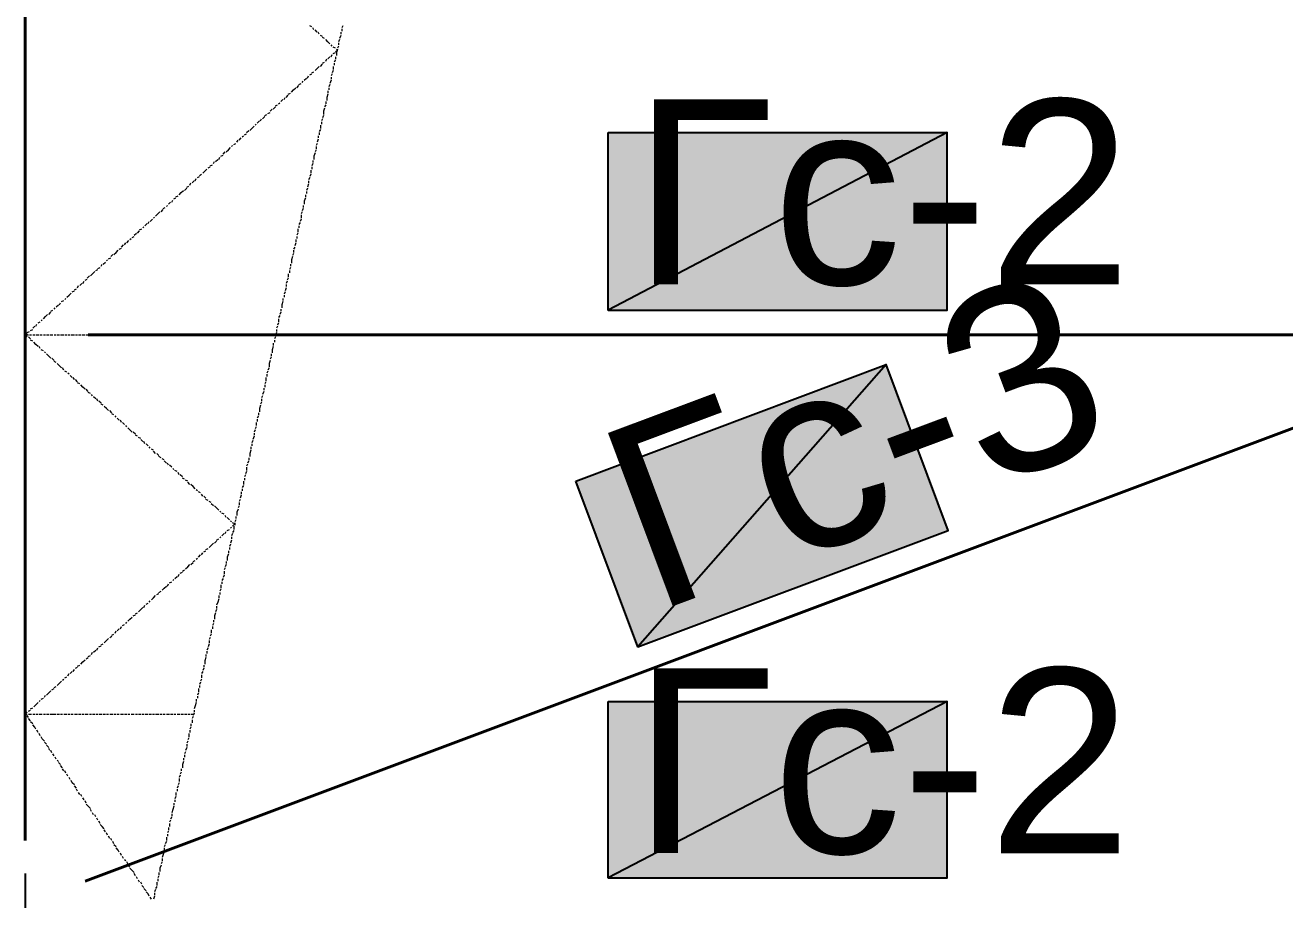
# Model space of a CAD drawing. Extents: x 8 to 21351, y 0 to 420.
# Drawn here: x 15872.57 to 15897.5, y 309.04 to 326.36 of the extents above; entities that cross this region are included whole.
import ezdxf

# ---------------------------------------------------------------- set-up
doc = ezdxf.new("R2010")
doc.units = 0
doc.styles.add('TEYPDFCAD_TEXT', font='arial.ttf')

msp = doc.modelspace()

# ---------------------------------------------------------------- hatches: boundary and pattern name
at = {"true_color": 0xffffff}
h = msp.add_hatch(color=0, dxfattribs=at)
h.paths.add_polyline_path([(15884.11, 324.231), (15890.819, 324.231), (15884.11, 320.717)])
h.paths.add_polyline_path([(15890.819, 324.231), (15884.11, 320.717), (15890.819, 320.717)])
h = msp.add_hatch(color=0, dxfattribs=at)
h.paths.add_polyline_path([(15883.475, 317.331), (15889.613, 319.638), (15884.702, 314.05)])
h.paths.add_polyline_path([(15889.613, 319.638), (15884.702, 314.05), (15890.841, 316.357)])
h = msp.add_hatch(color=0, dxfattribs=at)
h.paths.add_polyline_path([(15884.11, 312.97), (15890.819, 312.97), (15884.11, 309.478)])
h.paths.add_polyline_path([(15890.819, 312.97), (15884.11, 309.478), (15890.819, 309.478)])

# ---------------------------------------------------------------- linework, layer by layer
at = {"color": 7, "lineweight": 40}
for p, q in [((15872.574, 397.743), (15872.574, 310.219)), ((15901.339, 320.23), (15873.823, 320.23)), ((15901.403, 319.786), (15873.759, 309.414))]:
    msp.add_line(p, q, dxfattribs=at)
at = {"color": 7, "lineweight": 25}
for p, q in [((15872.574, 333.565), (15872.574, 313.563)), ((15872.574, 312.081), (15872.574, 311.065)), ((15872.574, 309.562), (15872.574, 296.164))]:
    msp.add_line(p, q, dxfattribs=at)
at = {"color": 7, "lineweight": 5}
for p, q in [((15872.574, 326.348), (15872.574, 326.284)), ((15878.246, 326.327), (15878.204, 326.348)), ((15878.86, 326.348), (15878.839, 326.305)), ((15872.574, 326.263), (15872.574, 326.221)), ((15872.574, 326.199), (15872.574, 326.157)), ((15872.574, 326.136), (15872.574, 326.072)), ((15878.289, 326.263), (15878.268, 326.305)), ((15878.352, 326.221), (15878.31, 326.263)), ((15878.395, 326.178), (15878.373, 326.221)), ((15878.458, 326.136), (15878.416, 326.157)), ((15878.5, 326.094), (15878.458, 326.115)), ((15878.818, 326.157), (15878.797, 326.094)), ((15878.818, 326.221), (15878.818, 326.178)), ((15878.839, 326.284), (15878.839, 326.242)), ((15872.574, 326.051), (15872.574, 326.009)), ((15872.574, 325.988), (15872.574, 325.945)), ((15872.574, 325.924), (15872.574, 325.882)), ((15872.574, 325.861), (15872.574, 325.797)), ((15878.564, 326.03), (15878.522, 326.072)), ((15878.606, 325.988), (15878.564, 326.03)), ((15878.649, 325.945), (15878.627, 325.967)), ((15878.712, 325.903), (15878.67, 325.924)), ((15878.712, 325.84), (15878.754, 325.861)), ((15878.754, 325.882), (15878.733, 325.818)), ((15878.754, 325.861), (15878.733, 325.882)), ((15878.776, 325.945), (15878.754, 325.903)), ((15878.797, 326.072), (15878.776, 326.03)), ((15878.776, 326.009), (15878.776, 325.967)), ((15872.574, 325.776), (15872.574, 325.734)), ((15872.574, 325.713), (15872.574, 325.67)), ((15872.574, 325.649), (15872.574, 325.586)), ((15878.416, 325.543), (15878.458, 325.586)), ((15878.458, 325.607), (15878.5, 325.628)), ((15878.522, 325.649), (15878.543, 325.692)), ((15878.564, 325.692), (15878.606, 325.734)), ((15878.627, 325.734), (15878.649, 325.776)), ((15878.67, 325.797), (15878.712, 325.818)), ((15878.712, 325.67), (15878.691, 325.628)), ((15878.691, 325.607), (15878.691, 325.565)), ((15878.712, 325.734), (15878.712, 325.692)), ((15878.733, 325.818), (15878.733, 325.755)), ((15872.574, 325.565), (15872.574, 325.522)), ((15872.574, 325.501), (15872.574, 325.459)), ((15872.574, 325.437), (15872.574, 325.374)), ((15872.574, 325.353), (15872.574, 325.31)), ((15878.162, 325.31), (15878.183, 325.353)), ((15878.204, 325.374), (15878.246, 325.395)), ((15878.246, 325.416), (15878.289, 325.437)), ((15878.31, 325.459), (15878.352, 325.501)), ((15878.352, 325.501), (15878.395, 325.543)), ((15878.649, 325.395), (15878.627, 325.353)), ((15878.627, 325.332), (15878.627, 325.289)), ((15878.67, 325.459), (15878.649, 325.416)), ((15878.67, 325.543), (15878.67, 325.48)), ((15872.574, 325.289), (15872.574, 325.247)), ((15872.574, 325.226), (15872.574, 325.162)), ((15872.574, 325.141), (15872.574, 325.099)), ((15877.887, 325.078), (15877.929, 325.12)), ((15877.95, 325.12), (15877.992, 325.162)), ((15877.992, 325.183), (15878.035, 325.205)), ((15878.056, 325.226), (15878.077, 325.247)), ((15878.098, 325.268), (15878.141, 325.31)), ((15878.606, 325.183), (15878.585, 325.141)), ((15878.585, 325.12), (15878.585, 325.078)), ((15878.627, 325.268), (15878.606, 325.205)), ((15872.574, 325.078), (15872.574, 325.035)), ((15872.574, 325.014), (15872.574, 324.972)), ((15872.574, 324.951), (15872.574, 324.887)), ((15872.574, 324.866), (15872.574, 324.824)), ((15877.633, 324.845), (15877.675, 324.887)), ((15877.696, 324.887), (15877.717, 324.93)), ((15877.738, 324.93), (15877.781, 324.972)), ((15877.781, 324.993), (15877.823, 325.014)), ((15877.844, 325.035), (15877.887, 325.078)), ((15878.522, 324.845), (15878.522, 324.803)), ((15878.564, 324.993), (15878.543, 324.93)), ((15878.543, 324.93), (15878.543, 324.866)), ((15878.564, 325.057), (15878.564, 325.014)), ((15872.574, 324.803), (15872.574, 324.76)), ((15872.574, 324.739), (15872.574, 324.675)), ((15872.574, 324.654), (15872.574, 324.612)), ((15872.574, 324.591), (15872.574, 324.548)), ((15877.315, 324.57), (15877.357, 324.591)), ((15877.379, 324.612), (15877.421, 324.633)), ((15877.421, 324.654), (15877.463, 324.697)), ((15877.484, 324.697), (15877.527, 324.739)), ((15877.527, 324.76), (15877.569, 324.781)), ((15877.59, 324.803), (15877.611, 324.824)), ((15878.5, 324.718), (15878.479, 324.654)), ((15878.479, 324.654), (15878.479, 324.591)), ((15878.522, 324.781), (15878.5, 324.739)), ((15872.574, 324.527), (15872.574, 324.464)), ((15872.574, 324.443), (15872.574, 324.4)), ((15872.574, 324.379), (15872.574, 324.337)), ((15877.061, 324.316), (15877.103, 324.358)), ((15877.125, 324.379), (15877.146, 324.4)), ((15877.167, 324.421), (15877.209, 324.464)), ((15877.23, 324.464), (15877.252, 324.506)), ((15877.273, 324.506), (15877.315, 324.548)), ((15878.416, 324.379), (15878.416, 324.316)), ((15878.458, 324.506), (15878.437, 324.464)), ((15878.437, 324.443), (15878.437, 324.4)), ((15878.479, 324.57), (15878.458, 324.527)), ((15872.574, 324.316), (15872.574, 324.252)), ((15872.574, 324.231), (15872.574, 324.189)), ((15872.574, 324.168), (15872.574, 324.125)), ((15872.574, 324.104), (15872.574, 324.062)), ((15876.765, 324.041), (15876.786, 324.083)), ((15876.807, 324.083), (15876.849, 324.125)), ((15876.871, 324.146), (15876.892, 324.168)), ((15876.913, 324.189), (15876.955, 324.21)), ((15876.955, 324.231), (15876.998, 324.273)), ((15877.019, 324.273), (15877.061, 324.316)), ((15878.373, 324.104), (15878.352, 324.041)), ((15878.373, 324.168), (15878.373, 324.125)), ((15878.416, 324.295), (15878.395, 324.252)), ((15878.395, 324.231), (15878.395, 324.189)), ((15872.574, 324.041), (15872.574, 323.977)), ((15872.574, 323.956), (15872.574, 323.913)), ((15872.574, 323.892), (15872.574, 323.85)), ((15876.49, 323.808), (15876.532, 323.85)), ((15876.553, 323.85), (15876.595, 323.892)), ((15876.595, 323.892), (15876.638, 323.935)), ((15876.659, 323.956), (15876.68, 323.977)), ((15876.701, 323.998), (15876.744, 324.019)), ((15878.331, 323.892), (15878.31, 323.85)), ((15878.352, 324.019), (15878.331, 323.977)), ((15878.331, 323.956), (15878.331, 323.913)), ((15872.574, 323.829), (15872.574, 323.765)), ((15872.574, 323.744), (15872.574, 323.702)), ((15872.574, 323.681), (15872.574, 323.638)), ((15872.574, 323.617), (15872.574, 323.554)), ((15876.236, 323.575), (15876.278, 323.596)), ((15876.299, 323.617), (15876.32, 323.659)), ((15876.341, 323.659), (15876.384, 323.702)), ((15876.405, 323.702), (15876.426, 323.744)), ((15876.447, 323.765), (15876.49, 323.786)), ((15878.268, 323.617), (15878.246, 323.575)), ((15878.268, 323.681), (15878.268, 323.638)), ((15878.31, 323.829), (15878.289, 323.765)), ((15878.289, 323.765), (15878.289, 323.702)), ((15872.574, 323.533), (15872.574, 323.49)), ((15872.574, 323.469), (15872.574, 323.427)), ((15872.574, 323.406), (15872.574, 323.342)), ((15875.982, 323.342), (15876.024, 323.363)), ((15876.024, 323.384), (15876.066, 323.406)), ((15876.087, 323.427), (15876.13, 323.469)), ((15876.13, 323.469), (15876.172, 323.511)), ((15876.193, 323.533), (15876.236, 323.554)), ((15878.204, 323.342), (15878.183, 323.3)), ((15878.225, 323.406), (15878.204, 323.363)), ((15878.225, 323.49), (15878.225, 323.427)), ((15878.246, 323.554), (15878.246, 323.511)), ((15872.574, 323.321), (15872.574, 323.279)), ((15872.574, 323.257), (15872.574, 323.215)), ((15872.574, 323.194), (15872.574, 323.151)), ((15872.574, 323.13), (15872.574, 323.067)), ((15875.664, 323.046), (15875.706, 323.088)), ((15875.728, 323.088), (15875.77, 323.13)), ((15875.77, 323.151), (15875.812, 323.173)), ((15875.833, 323.194), (15875.855, 323.236)), ((15875.876, 323.236), (15875.918, 323.279)), ((15875.939, 323.279), (15875.96, 323.321)), ((15878.162, 323.13), (15878.141, 323.088)), ((15878.183, 323.215), (15878.162, 323.151)), ((15878.183, 323.279), (15878.183, 323.236)), ((15872.574, 323.046), (15872.574, 323.003)), ((15872.574, 322.982), (15872.574, 322.94)), ((15872.574, 322.919), (15872.574, 322.855)), ((15875.41, 322.813), (15875.452, 322.855)), ((15875.474, 322.855), (15875.495, 322.897)), ((15875.516, 322.919), (15875.558, 322.94)), ((15875.558, 322.961), (15875.601, 322.982)), ((15875.622, 323.003), (15875.664, 323.046)), ((15878.119, 322.94), (15878.098, 322.876)), ((15878.098, 322.876), (15878.098, 322.813)), ((15878.119, 323.003), (15878.119, 322.961)), ((15878.141, 323.067), (15878.141, 323.024)), ((15872.574, 322.834), (15872.574, 322.792)), ((15872.574, 322.771), (15872.574, 322.728)), ((15872.574, 322.707), (15872.574, 322.644)), ((15872.574, 322.622), (15872.574, 322.58)), ((15875.156, 322.58), (15875.198, 322.622)), ((15875.198, 322.622), (15875.241, 322.665)), ((15875.262, 322.665), (15875.304, 322.707)), ((15875.304, 322.728), (15875.347, 322.749)), ((15875.368, 322.771), (15875.389, 322.792)), ((15878.056, 322.665), (15878.035, 322.622)), ((15878.035, 322.601), (15878.035, 322.538)), ((15878.077, 322.728), (15878.056, 322.686)), ((15878.077, 322.792), (15878.077, 322.749)), ((15872.574, 322.559), (15872.574, 322.517)), ((15872.574, 322.495), (15872.574, 322.432)), ((15872.574, 322.411), (15872.574, 322.368)), ((15872.574, 322.347), (15872.574, 322.305)), ((15874.902, 322.347), (15874.923, 322.368)), ((15874.944, 322.389), (15874.987, 322.432)), ((15875.008, 322.432), (15875.029, 322.474)), ((15875.05, 322.474), (15875.093, 322.517)), ((15875.114, 322.538), (15875.135, 322.559)), ((15878.014, 322.453), (15877.992, 322.411)), ((15877.992, 322.389), (15877.992, 322.347)), ((15878.035, 322.517), (15878.014, 322.474)), ((15872.574, 322.284), (15872.574, 322.241)), ((15872.574, 322.22), (15872.574, 322.157)), ((15872.574, 322.135), (15872.574, 322.093)), ((15874.585, 322.051), (15874.627, 322.093)), ((15874.648, 322.114), (15874.669, 322.135)), ((15874.69, 322.157), (15874.733, 322.178)), ((15874.733, 322.199), (15874.775, 322.241)), ((15874.796, 322.241), (15874.839, 322.284)), ((15874.839, 322.305), (15874.881, 322.326)), ((15877.929, 322.114), (15877.929, 322.072)), ((15877.971, 322.241), (15877.95, 322.199)), ((15877.95, 322.178), (15877.95, 322.135)), ((15877.971, 322.326), (15877.971, 322.262)), ((15872.574, 322.072), (15872.574, 322.03)), ((15872.574, 322.009), (15872.574, 321.945)), ((15872.574, 321.924), (15872.574, 321.882)), ((15872.574, 321.86), (15872.574, 321.818)), ((15874.331, 321.818), (15874.373, 321.86)), ((15874.373, 321.86), (15874.415, 321.903)), ((15874.436, 321.924), (15874.479, 321.945)), ((15874.479, 321.966), (15874.521, 322.009)), ((15874.542, 322.009), (15874.563, 322.051)), ((15877.887, 321.839), (15877.865, 321.797)), ((15877.908, 321.966), (15877.887, 321.924)), ((15877.887, 321.903), (15877.887, 321.86)), ((15877.929, 322.051), (15877.908, 321.987)), ((15872.574, 321.797), (15872.574, 321.733)), ((15872.574, 321.712), (15872.574, 321.67)), ((15872.574, 321.649), (15872.574, 321.606)), ((15874.077, 321.585), (15874.098, 321.627)), ((15874.119, 321.627), (15874.161, 321.67)), ((15874.182, 321.691), (15874.204, 321.712)), ((15874.225, 321.733), (15874.267, 321.755)), ((15874.267, 321.776), (15874.309, 321.818)), ((15877.823, 321.627), (15877.823, 321.585)), ((15877.865, 321.776), (15877.844, 321.712)), ((15877.844, 321.712), (15877.844, 321.649)), ((15872.574, 321.585), (15872.574, 321.522)), ((15872.574, 321.5), (15872.574, 321.458)), ((15872.574, 321.437), (15872.574, 321.395)), ((15872.574, 321.373), (15872.574, 321.331)), ((15873.801, 321.352), (15873.844, 321.395)), ((15873.865, 321.395), (15873.907, 321.437)), ((15873.907, 321.437), (15873.95, 321.479)), ((15873.971, 321.5), (15874.013, 321.522)), ((15874.013, 321.543), (15874.055, 321.564)), ((15877.781, 321.352), (15877.76, 321.31)), ((15877.781, 321.437), (15877.781, 321.373)), ((15877.823, 321.564), (15877.802, 321.522)), ((15877.802, 321.5), (15877.802, 321.458)), ((15872.574, 321.31), (15872.574, 321.247)), ((15872.574, 321.225), (15872.574, 321.183)), ((15872.574, 321.162), (15872.574, 321.12)), ((15872.574, 321.098), (15872.574, 321.035)), ((15873.505, 321.077), (15873.547, 321.098)), ((15873.547, 321.12), (15873.59, 321.141)), ((15873.611, 321.162), (15873.632, 321.204)), ((15873.653, 321.204), (15873.696, 321.247)), ((15873.717, 321.247), (15873.738, 321.289)), ((15873.759, 321.31), (15873.801, 321.331)), ((15877.738, 321.162), (15877.717, 321.098)), ((15877.76, 321.289), (15877.738, 321.247)), ((15877.738, 321.225), (15877.738, 321.183)), ((15872.574, 321.014), (15872.574, 320.971)), ((15872.574, 320.95), (15872.574, 320.908)), ((15872.574, 320.887), (15872.574, 320.823)), ((15873.251, 320.823), (15873.272, 320.865)), ((15873.293, 320.887), (15873.336, 320.908)), ((15873.357, 320.929), (15873.378, 320.95)), ((15873.399, 320.971), (15873.442, 321.014)), ((15873.442, 321.014), (15873.484, 321.056)), ((15877.675, 320.887), (15877.654, 320.823)), ((15877.675, 320.95), (15877.675, 320.908)), ((15877.717, 321.077), (15877.696, 321.035)), ((15877.696, 321.014), (15877.696, 320.971)), ((15872.574, 320.802), (15872.574, 320.76)), ((15872.574, 320.738), (15872.574, 320.696)), ((15872.574, 320.675), (15872.574, 320.611)), ((15872.976, 320.59), (15873.018, 320.633)), ((15873.039, 320.633), (15873.082, 320.675)), ((15873.082, 320.696), (15873.124, 320.717)), ((15873.145, 320.738), (15873.166, 320.76)), ((15873.188, 320.781), (15873.23, 320.823)), ((15877.611, 320.611), (15877.59, 320.569)), ((15877.633, 320.675), (15877.611, 320.633)), ((15877.633, 320.738), (15877.633, 320.696)), ((15877.654, 320.823), (15877.654, 320.76)), ((15872.574, 320.59), (15872.574, 320.548)), ((15872.574, 320.527), (15872.574, 320.485)), ((15872.574, 320.463), (15872.574, 320.421)), ((15872.574, 320.4), (15872.574, 320.336)), ((15872.722, 320.358), (15872.764, 320.4)), ((15872.785, 320.4), (15872.807, 320.442)), ((15872.828, 320.463), (15872.87, 320.485)), ((15872.891, 320.506), (15872.912, 320.527)), ((15872.934, 320.548), (15872.976, 320.59)), ((15877.569, 320.4), (15877.548, 320.358)), ((15877.59, 320.463), (15877.569, 320.421)), ((15877.59, 320.548), (15877.59, 320.485)), ((15872.574, 320.315), (15872.574, 320.273)), ((15872.574, 320.23), (15872.616, 320.252)), ((15872.574, 320.252), (15872.574, 320.209)), ((15872.574, 320.23), (15872.637, 320.23)), ((15872.616, 320.188), (15872.574, 320.23)), ((15872.574, 320.188), (15872.574, 320.125)), ((15872.574, 320.103), (15872.574, 320.061)), ((15872.616, 320.273), (15872.658, 320.294)), ((15872.68, 320.146), (15872.637, 320.188)), ((15872.658, 320.23), (15872.701, 320.23)), ((15872.68, 320.315), (15872.722, 320.336)), ((15872.722, 320.103), (15872.68, 320.125)), ((15872.722, 320.23), (15872.764, 320.23)), ((15872.785, 320.23), (15872.849, 320.23)), ((15872.87, 320.23), (15872.912, 320.23)), ((15872.934, 320.23), (15872.976, 320.23)), ((15872.997, 320.23), (15873.039, 320.23)), ((15873.061, 320.23), (15873.124, 320.23)), ((15873.145, 320.23), (15873.188, 320.23)), ((15873.209, 320.23), (15873.251, 320.23)), ((15873.272, 320.23), (15873.336, 320.23)), ((15873.357, 320.23), (15873.399, 320.23)), ((15873.42, 320.23), (15873.463, 320.23)), ((15873.484, 320.23), (15873.547, 320.23)), ((15873.569, 320.23), (15873.611, 320.23)), ((15873.632, 320.23), (15873.674, 320.23)), ((15873.696, 320.23), (15873.759, 320.23)), ((15873.78, 320.23), (15873.823, 320.23)), ((15873.844, 320.23), (15873.886, 320.23)), ((15873.907, 320.23), (15873.95, 320.23)), ((15873.971, 320.23), (15874.034, 320.23)), ((15874.055, 320.23), (15874.098, 320.23)), ((15874.119, 320.23), (15874.161, 320.23)), ((15874.182, 320.23), (15874.246, 320.23)), ((15874.267, 320.23), (15874.309, 320.23)), ((15874.331, 320.23), (15874.373, 320.23)), ((15874.394, 320.23), (15874.458, 320.23)), ((15874.479, 320.23), (15874.521, 320.23)), ((15874.542, 320.23), (15874.585, 320.23)), ((15874.606, 320.23), (15874.669, 320.23)), ((15874.69, 320.23), (15874.733, 320.23)), ((15874.754, 320.23), (15874.796, 320.23)), ((15874.817, 320.23), (15874.86, 320.23)), ((15874.881, 320.23), (15874.944, 320.23)), ((15874.966, 320.23), (15875.008, 320.23)), ((15875.029, 320.23), (15875.071, 320.23)), ((15875.093, 320.23), (15875.156, 320.23)), ((15875.177, 320.23), (15875.22, 320.23)), ((15875.241, 320.23), (15875.283, 320.23)), ((15875.304, 320.23), (15875.368, 320.23)), ((15875.389, 320.23), (15875.431, 320.23)), ((15875.452, 320.23), (15875.495, 320.23)), ((15875.516, 320.23), (15875.579, 320.23)), ((15875.579, 320.23), (15875.643, 320.23)), ((15875.664, 320.23), (15875.706, 320.23)), ((15875.728, 320.23), (15875.77, 320.23)), ((15875.791, 320.23), (15875.855, 320.23)), ((15875.876, 320.23), (15875.918, 320.23)), ((15875.939, 320.23), (15875.982, 320.23)), ((15876.003, 320.23), (15876.066, 320.23)), ((15876.087, 320.23), (15876.13, 320.23)), ((15876.151, 320.23), (15876.193, 320.23)), ((15876.214, 320.23), (15876.278, 320.23)), ((15876.299, 320.23), (15876.341, 320.23)), ((15876.363, 320.23), (15876.405, 320.23)), ((15876.426, 320.23), (15876.49, 320.23)), ((15876.49, 320.23), (15876.553, 320.23)), ((15876.574, 320.23), (15876.617, 320.23)), ((15876.638, 320.23), (15876.68, 320.23)), ((15876.701, 320.23), (15876.765, 320.23)), ((15876.786, 320.23), (15876.828, 320.23)), ((15876.849, 320.23), (15876.892, 320.23)), ((15876.913, 320.23), (15876.976, 320.23)), ((15876.998, 320.23), (15877.04, 320.23)), ((15877.061, 320.23), (15877.103, 320.23)), ((15877.125, 320.23), (15877.188, 320.23)), ((15877.209, 320.23), (15877.252, 320.23)), ((15877.273, 320.23), (15877.315, 320.23)), ((15877.336, 320.23), (15877.4, 320.23)), ((15877.4, 320.23), (15877.463, 320.23)), ((15877.484, 320.23), (15877.527, 320.23)), ((15877.527, 320.188), (15877.506, 320.146)), ((15877.506, 320.125), (15877.506, 320.082)), ((15877.548, 320.273), (15877.527, 320.209)), ((15877.548, 320.336), (15877.548, 320.294)), ((15872.574, 320.04), (15872.574, 319.998)), ((15872.574, 319.976), (15872.574, 319.913)), ((15872.574, 319.892), (15872.574, 319.849)), ((15872.785, 320.04), (15872.743, 320.082)), ((15872.828, 319.998), (15872.785, 320.04)), ((15872.87, 319.955), (15872.849, 319.998)), ((15872.934, 319.913), (15872.891, 319.934)), ((15872.976, 319.871), (15872.955, 319.892)), ((15873.039, 319.807), (15872.997, 319.849)), ((15877.442, 319.849), (15877.442, 319.807)), ((15877.484, 319.998), (15877.463, 319.934)), ((15877.463, 319.934), (15877.463, 319.871)), ((15877.484, 320.061), (15877.484, 320.019)), ((15872.574, 319.828), (15872.574, 319.786)), ((15872.574, 319.765), (15872.574, 319.701)), ((15872.574, 319.68), (15872.574, 319.638)), ((15872.574, 319.617), (15872.574, 319.574)), ((15873.082, 319.765), (15873.039, 319.807)), ((15873.145, 319.723), (15873.103, 319.765)), ((15873.188, 319.68), (15873.145, 319.701)), ((15873.251, 319.617), (15873.209, 319.659)), ((15873.293, 319.574), (15873.251, 319.617)), ((15877.421, 319.723), (15877.4, 319.659)), ((15877.4, 319.659), (15877.4, 319.596)), ((15877.442, 319.786), (15877.421, 319.744)), ((15872.574, 319.553), (15872.574, 319.511)), ((15872.574, 319.49), (15872.574, 319.426)), ((15872.574, 319.405), (15872.574, 319.363)), ((15873.336, 319.532), (15873.315, 319.574)), ((15873.399, 319.49), (15873.357, 319.511)), ((15873.442, 319.447), (15873.42, 319.468)), ((15873.505, 319.384), (15873.463, 319.426)), ((15873.547, 319.341), (15873.526, 319.384)), ((15877.336, 319.384), (15877.336, 319.32)), ((15877.379, 319.511), (15877.357, 319.468)), ((15877.357, 319.447), (15877.357, 319.405)), ((15877.4, 319.574), (15877.379, 319.532)), ((15872.574, 319.341), (15872.574, 319.299)), ((15872.574, 319.278), (15872.574, 319.214)), ((15872.574, 319.193), (15872.574, 319.151)), ((15872.574, 319.13), (15872.574, 319.087)), ((15873.611, 319.299), (15873.569, 319.341)), ((15873.653, 319.257), (15873.611, 319.278)), ((15873.717, 319.193), (15873.674, 319.236)), ((15873.759, 319.151), (15873.717, 319.193)), ((15873.823, 319.109), (15873.78, 319.151)), ((15877.294, 319.109), (15877.273, 319.045)), ((15877.294, 319.172), (15877.294, 319.13)), ((15877.336, 319.299), (15877.315, 319.257)), ((15877.315, 319.236), (15877.315, 319.193)), ((15872.574, 319.066), (15872.574, 319.003)), ((15872.574, 318.982), (15872.574, 318.939)), ((15872.574, 318.918), (15872.574, 318.876)), ((15872.574, 318.855), (15872.574, 318.791)), ((15873.865, 319.066), (15873.823, 319.087)), ((15873.907, 319.024), (15873.886, 319.045)), ((15873.971, 318.961), (15873.928, 319.003)), ((15874.013, 318.918), (15873.992, 318.961)), ((15874.077, 318.876), (15874.034, 318.918)), ((15874.119, 318.834), (15874.077, 318.855)), ((15877.252, 318.897), (15877.23, 318.855)), ((15877.273, 319.024), (15877.252, 318.982)), ((15877.252, 318.961), (15877.252, 318.918)), ((15872.574, 318.77), (15872.574, 318.728)), ((15872.574, 318.706), (15872.574, 318.664)), ((15872.574, 318.643), (15872.574, 318.601)), ((15874.182, 318.77), (15874.14, 318.812)), ((15874.225, 318.728), (15874.182, 318.77)), ((15874.288, 318.685), (15874.246, 318.728)), ((15874.331, 318.643), (15874.288, 318.664)), ((15874.373, 318.601), (15874.352, 318.622)), ((15877.188, 318.622), (15877.167, 318.579)), ((15877.188, 318.685), (15877.188, 318.643)), ((15877.23, 318.834), (15877.209, 318.77)), ((15877.209, 318.77), (15877.209, 318.706)), ((15872.574, 318.579), (15872.574, 318.516)), ((15872.574, 318.495), (15872.574, 318.452)), ((15872.574, 318.431), (15872.574, 318.389)), ((15872.574, 318.368), (15872.574, 318.304)), ((15874.436, 318.537), (15874.394, 318.579)), ((15874.479, 318.495), (15874.458, 318.537)), ((15874.542, 318.452), (15874.5, 318.495)), ((15874.585, 318.41), (15874.563, 318.431)), ((15874.648, 318.347), (15874.606, 318.389)), ((15877.146, 318.41), (15877.125, 318.368)), ((15877.146, 318.495), (15877.146, 318.431)), ((15877.167, 318.558), (15877.167, 318.516)), ((15872.574, 318.283), (15872.574, 318.241)), ((15872.574, 318.22), (15872.574, 318.177)), ((15872.574, 318.156), (15872.574, 318.093)), ((15874.69, 318.304), (15874.648, 318.347)), ((15874.754, 318.262), (15874.712, 318.304)), ((15874.796, 318.22), (15874.754, 318.241)), ((15874.86, 318.177), (15874.817, 318.199)), ((15874.902, 318.114), (15874.86, 318.156)), ((15874.944, 318.072), (15874.923, 318.114)), ((15877.082, 318.135), (15877.061, 318.093)), ((15877.103, 318.22), (15877.082, 318.156)), ((15877.125, 318.347), (15877.103, 318.304)), ((15877.103, 318.283), (15877.103, 318.241)), ((15872.574, 318.072), (15872.574, 318.029)), ((15872.574, 318.008), (15872.574, 317.966)), ((15872.574, 317.944), (15872.574, 317.881)), ((15872.574, 317.86), (15872.574, 317.817)), ((15875.008, 318.029), (15874.966, 318.072)), ((15875.05, 317.987), (15875.029, 318.008)), ((15875.114, 317.944), (15875.071, 317.966)), ((15875.156, 317.881), (15875.114, 317.923)), ((15875.22, 317.839), (15875.177, 317.881)), ((15877.04, 317.944), (15877.019, 317.881)), ((15877.019, 317.881), (15877.019, 317.817)), ((15877.04, 318.008), (15877.04, 317.966)), ((15877.061, 318.072), (15877.061, 318.029)), ((15872.574, 317.796), (15872.574, 317.754)), ((15872.574, 317.733), (15872.574, 317.69)), ((15872.574, 317.669), (15872.574, 317.606)), ((15875.262, 317.796), (15875.22, 317.817)), ((15875.325, 317.754), (15875.283, 317.775)), ((15875.368, 317.69), (15875.325, 317.733)), ((15875.41, 317.648), (15875.389, 317.69)), ((15875.474, 317.606), (15875.431, 317.648)), ((15876.976, 317.669), (15876.955, 317.627)), ((15876.955, 317.606), (15876.955, 317.542)), ((15876.998, 317.733), (15876.976, 317.69)), ((15876.998, 317.796), (15876.998, 317.754)), ((15872.574, 317.585), (15872.574, 317.542)), ((15872.574, 317.521), (15872.574, 317.479)), ((15872.574, 317.458), (15872.574, 317.394)), ((15872.574, 317.373), (15872.574, 317.331)), ((15875.516, 317.563), (15875.495, 317.585)), ((15875.579, 317.521), (15875.537, 317.542)), ((15875.622, 317.458), (15875.601, 317.5)), ((15875.685, 317.415), (15875.643, 317.458)), ((15875.728, 317.373), (15875.685, 317.394)), ((15875.791, 317.331), (15875.749, 317.352)), ((15876.934, 317.458), (15876.913, 317.415)), ((15876.913, 317.394), (15876.913, 317.352)), ((15876.955, 317.521), (15876.934, 317.479)), ((15872.574, 317.31), (15872.574, 317.267)), ((15872.574, 317.246), (15872.574, 317.183)), ((15872.574, 317.161), (15872.574, 317.119)), ((15875.833, 317.267), (15875.791, 317.31)), ((15875.897, 317.225), (15875.855, 317.267)), ((15875.939, 317.183), (15875.897, 317.225)), ((15875.982, 317.14), (15875.96, 317.161)), ((15876.045, 317.098), (15876.003, 317.119)), ((15876.849, 317.119), (15876.849, 317.077)), ((15876.892, 317.246), (15876.871, 317.204)), ((15876.871, 317.183), (15876.871, 317.14)), ((15876.892, 317.331), (15876.892, 317.267)), ((15872.574, 317.098), (15872.574, 317.055)), ((15872.574, 317.034), (15872.574, 316.971)), ((15872.574, 316.95), (15872.574, 316.907)), ((15872.574, 316.886), (15872.574, 316.844)), ((15876.087, 317.034), (15876.066, 317.077)), ((15876.151, 316.992), (15876.109, 317.034)), ((15876.193, 316.95), (15876.151, 316.971)), ((15876.257, 316.907), (15876.214, 316.928)), ((15876.299, 316.844), (15876.257, 316.886)), ((15876.828, 316.971), (15876.807, 316.928)), ((15876.807, 316.907), (15876.807, 316.865)), ((15876.849, 317.055), (15876.828, 316.992)), ((15872.574, 316.823), (15872.574, 316.78)), ((15872.574, 316.759), (15872.574, 316.696)), ((15872.574, 316.675), (15872.574, 316.632)), ((15872.574, 316.611), (15872.574, 316.569)), ((15876.363, 316.801), (15876.32, 316.844)), ((15876.405, 316.759), (15876.363, 316.801)), ((15876.447, 316.717), (15876.426, 316.738)), ((15876.511, 316.675), (15876.468, 316.696)), ((15876.553, 316.611), (15876.532, 316.653)), ((15876.617, 316.569), (15876.574, 316.611)), ((15876.744, 316.632), (15876.744, 316.59)), ((15876.786, 316.78), (15876.765, 316.717)), ((15876.765, 316.717), (15876.765, 316.653)), ((15876.807, 316.844), (15876.786, 316.801)), ((15872.574, 316.548), (15872.574, 316.484)), ((15872.574, 316.463), (15872.574, 316.42)), ((15872.574, 316.399), (15872.574, 316.357)), ((15876.574, 316.357), (15876.617, 316.378)), ((15876.659, 316.526), (15876.638, 316.548)), ((15876.638, 316.399), (15876.659, 316.42)), ((15876.722, 316.484), (15876.68, 316.505)), ((15876.68, 316.442), (15876.722, 316.484)), ((15876.701, 316.357), (15876.68, 316.315)), ((15876.701, 316.442), (15876.701, 316.378)), ((15876.744, 316.569), (15876.722, 316.526)), ((15876.722, 316.505), (15876.722, 316.463)), ((15872.574, 316.336), (15872.574, 316.272)), ((15872.574, 316.251), (15872.574, 316.209)), ((15872.574, 316.188), (15872.574, 316.145)), ((15872.574, 316.124), (15872.574, 316.061)), ((15876.32, 316.103), (15876.363, 316.145)), ((15876.363, 316.166), (15876.405, 316.188)), ((15876.426, 316.209), (15876.447, 316.23)), ((15876.468, 316.251), (15876.511, 316.293)), ((15876.532, 316.293), (15876.553, 316.336)), ((15876.659, 316.166), (15876.638, 316.103)), ((15876.68, 316.293), (15876.659, 316.251)), ((15876.659, 316.23), (15876.659, 316.188)), ((15872.574, 316.039), (15872.574, 315.997)), ((15872.574, 315.976), (15872.574, 315.934)), ((15872.574, 315.913), (15872.574, 315.87)), ((15876.003, 315.828), (15876.045, 315.87)), ((15876.066, 315.87), (15876.087, 315.913)), ((15876.109, 315.934), (15876.151, 315.955)), ((15876.151, 315.976), (15876.193, 315.997)), ((15876.214, 316.018), (15876.257, 316.061)), ((15876.257, 316.061), (15876.299, 316.103)), ((15876.595, 315.891), (15876.574, 315.828)), ((15876.595, 315.955), (15876.595, 315.913)), ((15876.638, 316.082), (15876.617, 316.039)), ((15876.617, 316.018), (15876.617, 315.976)), ((15872.574, 315.849), (15872.574, 315.786)), ((15872.574, 315.764), (15872.574, 315.722)), ((15872.574, 315.701), (15872.574, 315.658)), ((15872.574, 315.637), (15872.574, 315.574)), ((15875.749, 315.595), (15875.791, 315.637)), ((15875.791, 315.637), (15875.833, 315.68)), ((15875.855, 315.68), (15875.897, 315.722)), ((15875.897, 315.743), (15875.939, 315.764)), ((15875.96, 315.786), (15875.982, 315.807)), ((15876.532, 315.616), (15876.511, 315.574)), ((15876.553, 315.68), (15876.532, 315.637)), ((15876.553, 315.743), (15876.553, 315.701)), ((15876.574, 315.828), (15876.574, 315.764)), ((15872.574, 315.553), (15872.574, 315.51)), ((15872.574, 315.489), (15872.574, 315.447)), ((15872.574, 315.426), (15872.574, 315.362)), ((15875.495, 315.362), (15875.516, 315.383)), ((15875.537, 315.404), (15875.579, 315.447)), ((15875.601, 315.447), (15875.622, 315.489)), ((15875.643, 315.51), (15875.685, 315.531)), ((15875.685, 315.553), (15875.728, 315.574)), ((15876.49, 315.404), (15876.468, 315.362)), ((15876.511, 315.468), (15876.49, 315.426)), ((15876.511, 315.553), (15876.511, 315.489)), ((15872.574, 315.341), (15872.574, 315.299)), ((15872.574, 315.277), (15872.574, 315.235)), ((15872.574, 315.214), (15872.574, 315.151)), ((15872.574, 315.129), (15872.574, 315.087)), ((15875.177, 315.087), (15875.22, 315.108)), ((15875.22, 315.129), (15875.262, 315.151)), ((15875.283, 315.172), (15875.325, 315.214)), ((15875.325, 315.214), (15875.368, 315.256)), ((15875.389, 315.256), (15875.41, 315.299)), ((15875.431, 315.32), (15875.474, 315.341)), ((15876.447, 315.193), (15876.426, 315.151)), ((15876.426, 315.129), (15876.426, 315.087)), ((15876.447, 315.277), (15876.447, 315.214)), ((15876.468, 315.341), (15876.468, 315.299)), ((15872.574, 315.066), (15872.574, 315.024)), ((15872.574, 315.002), (15872.574, 314.96)), ((15872.574, 314.939), (15872.574, 314.875)), ((15874.923, 314.833), (15874.944, 314.875)), ((15874.966, 314.896), (15875.008, 314.918)), ((15875.029, 314.939), (15875.05, 314.96)), ((15875.071, 314.981), (15875.114, 315.024)), ((15875.114, 315.024), (15875.156, 315.066)), ((15876.384, 314.939), (15876.363, 314.875)), ((15876.405, 315.002), (15876.384, 314.939)), ((15876.405, 315.066), (15876.405, 315.024)), ((15872.574, 314.854), (15872.574, 314.812)), ((15872.574, 314.791), (15872.574, 314.748)), ((15872.574, 314.727), (15872.574, 314.664)), ((15872.574, 314.642), (15872.574, 314.6)), ((15874.648, 314.6), (15874.69, 314.642)), ((15874.712, 314.664), (15874.754, 314.685)), ((15874.754, 314.706), (15874.796, 314.727)), ((15874.817, 314.748), (15874.86, 314.791)), ((15874.86, 314.791), (15874.902, 314.833)), ((15876.341, 314.727), (15876.32, 314.664)), ((15876.32, 314.664), (15876.32, 314.6)), ((15876.363, 314.791), (15876.341, 314.748)), ((15876.363, 314.854), (15876.363, 314.812)), ((15872.574, 314.579), (15872.574, 314.537)), ((15872.574, 314.515), (15872.574, 314.452)), ((15872.574, 314.431), (15872.574, 314.389)), ((15872.574, 314.367), (15872.574, 314.325)), ((15874.352, 314.325), (15874.373, 314.367)), ((15874.394, 314.367), (15874.436, 314.41)), ((15874.458, 314.41), (15874.479, 314.452)), ((15874.5, 314.473), (15874.542, 314.494)), ((15874.563, 314.515), (15874.585, 314.537)), ((15874.606, 314.558), (15874.648, 314.6)), ((15876.257, 314.389), (15876.257, 314.325)), ((15876.299, 314.515), (15876.278, 314.473)), ((15876.278, 314.452), (15876.278, 314.41)), ((15876.299, 314.579), (15876.299, 314.537)), ((15872.574, 314.304), (15872.574, 314.24)), ((15872.574, 314.24), (15872.574, 314.177)), ((15872.574, 314.156), (15872.574, 314.113)), ((15874.077, 314.092), (15874.119, 314.113)), ((15874.14, 314.134), (15874.182, 314.177)), ((15874.182, 314.177), (15874.225, 314.219)), ((15874.246, 314.24), (15874.288, 314.262)), ((15874.288, 314.283), (15874.331, 314.304)), ((15876.214, 314.113), (15876.193, 314.05)), ((15876.236, 314.24), (15876.214, 314.198)), ((15876.214, 314.177), (15876.214, 314.134)), ((15876.257, 314.304), (15876.236, 314.262)), ((15872.574, 314.092), (15872.574, 314.05)), ((15872.574, 314.029), (15872.574, 313.965)), ((15872.574, 313.944), (15872.574, 313.902)), ((15872.574, 313.88), (15872.574, 313.838)), ((15873.823, 313.859), (15873.865, 313.88)), ((15873.886, 313.902), (15873.907, 313.944)), ((15873.928, 313.944), (15873.971, 313.986)), ((15873.992, 313.986), (15874.013, 314.029)), ((15874.034, 314.05), (15874.077, 314.071)), ((15876.151, 313.902), (15876.151, 313.859)), ((15876.193, 314.029), (15876.172, 313.986)), ((15876.172, 313.965), (15876.172, 313.923)), ((15872.574, 313.817), (15872.574, 313.753)), ((15872.574, 313.732), (15872.574, 313.69)), ((15872.574, 313.669), (15872.574, 313.627)), ((15873.569, 313.627), (15873.611, 313.648)), ((15873.611, 313.669), (15873.653, 313.69)), ((15873.674, 313.711), (15873.717, 313.753)), ((15873.717, 313.753), (15873.759, 313.796)), ((15873.78, 313.817), (15873.823, 313.838)), ((15876.109, 313.627), (15876.087, 313.584)), ((15876.109, 313.69), (15876.109, 313.648)), ((15876.151, 313.838), (15876.13, 313.775)), ((15876.13, 313.775), (15876.13, 313.711)), ((15872.574, 313.605), (15872.574, 313.542)), ((15872.574, 313.521), (15872.574, 313.478)), ((15872.574, 313.457), (15872.574, 313.415)), ((15872.574, 313.394), (15872.574, 313.33)), ((15873.251, 313.33), (15873.293, 313.372)), ((15873.315, 313.394), (15873.336, 313.415)), ((15873.357, 313.436), (15873.399, 313.457)), ((15873.42, 313.478), (15873.442, 313.521)), ((15873.463, 313.521), (15873.505, 313.563)), ((15873.526, 313.563), (15873.547, 313.605)), ((15876.066, 313.415), (15876.045, 313.372)), ((15876.087, 313.563), (15876.066, 313.521)), ((15876.066, 313.5), (15876.066, 313.436)), ((15872.574, 313.33), (15872.574, 313.267)), ((15872.574, 313.245), (15872.574, 313.203)), ((15872.574, 313.182), (15872.574, 313.14)), ((15872.574, 313.118), (15872.574, 313.055)), ((15872.997, 313.097), (15873.039, 313.14)), ((15873.039, 313.14), (15873.082, 313.182)), ((15873.103, 313.203), (15873.145, 313.224)), ((15873.145, 313.245), (15873.188, 313.267)), ((15873.209, 313.288), (15873.251, 313.33)), ((15876.003, 313.14), (15875.982, 313.097)), ((15876.003, 313.224), (15876.003, 313.161)), ((15876.045, 313.351), (15876.024, 313.309)), ((15876.024, 313.288), (15876.024, 313.245)), ((15872.574, 313.034), (15872.574, 312.991)), ((15872.574, 312.97), (15872.574, 312.928)), ((15872.574, 312.907), (15872.574, 312.843)), ((15872.743, 312.865), (15872.785, 312.907)), ((15872.785, 312.907), (15872.828, 312.949)), ((15872.849, 312.97), (15872.87, 312.991)), ((15872.891, 313.013), (15872.934, 313.034)), ((15872.955, 313.055), (15872.976, 313.097)), ((15875.939, 312.886), (15875.918, 312.822)), ((15875.96, 312.949), (15875.939, 312.886)), ((15875.96, 313.013), (15875.96, 312.97)), ((15875.982, 313.076), (15875.982, 313.034)), ((15872.574, 312.822), (15872.574, 312.78)), ((15872.574, 312.716), (15872.616, 312.759)), ((15872.574, 312.759), (15872.574, 312.716)), ((15872.595, 312.695), (15872.574, 312.716)), ((15872.574, 312.716), (15872.616, 312.716)), ((15872.637, 312.653), (15872.616, 312.695)), ((15872.637, 312.78), (15872.68, 312.801)), ((15872.637, 312.716), (15872.701, 312.716)), ((15872.68, 312.589), (15872.637, 312.632)), ((15872.68, 312.822), (15872.722, 312.843)), ((15872.722, 312.716), (15872.764, 312.716)), ((15872.785, 312.716), (15872.828, 312.716)), ((15872.849, 312.716), (15872.912, 312.716)), ((15872.934, 312.716), (15872.976, 312.716)), ((15872.997, 312.716), (15873.039, 312.716)), ((15873.061, 312.716), (15873.124, 312.716)), ((15873.124, 312.716), (15873.188, 312.716)), ((15873.209, 312.716), (15873.251, 312.716)), ((15873.272, 312.716), (15873.315, 312.716)), ((15873.336, 312.716), (15873.399, 312.716)), ((15873.42, 312.716), (15873.463, 312.716)), ((15873.484, 312.716), (15873.526, 312.716)), ((15873.547, 312.716), (15873.611, 312.716)), ((15873.632, 312.716), (15873.674, 312.716)), ((15873.696, 312.716), (15873.738, 312.716)), ((15873.759, 312.716), (15873.823, 312.716)), ((15873.844, 312.716), (15873.886, 312.716)), ((15873.907, 312.716), (15873.95, 312.716)), ((15873.971, 312.716), (15874.013, 312.716)), ((15874.034, 312.716), (15874.098, 312.716)), ((15874.119, 312.716), (15874.161, 312.716)), ((15874.182, 312.716), (15874.225, 312.716)), ((15874.246, 312.716), (15874.309, 312.716)), ((15874.331, 312.716), (15874.373, 312.716)), ((15874.394, 312.716), (15874.436, 312.716)), ((15874.458, 312.716), (15874.521, 312.716)), ((15874.542, 312.716), (15874.585, 312.716)), ((15874.606, 312.716), (15874.648, 312.716)), ((15874.669, 312.716), (15874.733, 312.716)), ((15874.754, 312.716), (15874.796, 312.716)), ((15874.817, 312.716), (15874.86, 312.716)), ((15874.881, 312.716), (15874.923, 312.716)), ((15874.944, 312.716), (15875.008, 312.716)), ((15875.029, 312.716), (15875.071, 312.716)), ((15875.093, 312.716), (15875.135, 312.716)), ((15875.156, 312.716), (15875.22, 312.716)), ((15875.241, 312.716), (15875.283, 312.716)), ((15875.304, 312.716), (15875.347, 312.716)), ((15875.368, 312.716), (15875.431, 312.716)), ((15875.452, 312.716), (15875.495, 312.716)), ((15875.516, 312.716), (15875.558, 312.716)), ((15875.579, 312.716), (15875.643, 312.716)), ((15875.664, 312.716), (15875.706, 312.716)), ((15875.728, 312.716), (15875.77, 312.716)), ((15875.791, 312.716), (15875.833, 312.716)), ((15875.855, 312.716), (15875.897, 312.716)), ((15875.897, 312.674), (15875.876, 312.632)), ((15875.918, 312.738), (15875.897, 312.695)), ((15875.918, 312.801), (15875.918, 312.759)), ((15872.722, 312.526), (15872.68, 312.568)), ((15872.764, 312.462), (15872.722, 312.505)), ((15872.785, 312.42), (15872.764, 312.462)), ((15872.828, 312.356), (15872.807, 312.399)), ((15875.855, 312.462), (15875.833, 312.42)), ((15875.833, 312.399), (15875.833, 312.356)), ((15875.855, 312.526), (15875.855, 312.483)), ((15875.876, 312.61), (15875.876, 312.547)), ((15872.87, 312.293), (15872.849, 312.335)), ((15872.912, 312.229), (15872.891, 312.272)), ((15872.955, 312.187), (15872.912, 312.229)), ((15872.997, 312.124), (15872.955, 312.166)), ((15875.791, 312.187), (15875.77, 312.145)), ((15875.77, 312.124), (15875.77, 312.081)), ((15875.812, 312.251), (15875.791, 312.208)), ((15875.812, 312.335), (15875.812, 312.272)), ((15873.039, 312.06), (15872.997, 312.103)), ((15873.061, 311.997), (15873.039, 312.039)), ((15873.103, 311.954), (15873.082, 311.997)), ((15873.145, 311.891), (15873.124, 311.933)), ((15873.188, 311.827), (15873.166, 311.87)), ((15875.749, 311.976), (15875.728, 311.933)), ((15875.728, 311.912), (15875.728, 311.87)), ((15875.77, 312.06), (15875.749, 311.997)), ((15873.23, 311.785), (15873.209, 311.806)), ((15873.272, 311.721), (15873.23, 311.764)), ((15873.315, 311.658), (15873.272, 311.7)), ((15873.336, 311.594), (15873.315, 311.637)), ((15875.664, 311.637), (15875.664, 311.594)), ((15875.706, 311.785), (15875.685, 311.721)), ((15875.685, 311.721), (15875.685, 311.658)), ((15875.706, 311.849), (15875.706, 311.806)), ((15873.378, 311.552), (15873.357, 311.594)), ((15873.42, 311.489), (15873.399, 311.531)), ((15873.463, 311.425), (15873.442, 311.467)), ((15873.505, 311.362), (15873.484, 311.404)), ((15875.643, 311.51), (15875.622, 311.467)), ((15875.622, 311.446), (15875.622, 311.383)), ((15875.664, 311.573), (15875.643, 311.531)), ((15873.547, 311.319), (15873.505, 311.362)), ((15873.59, 311.256), (15873.547, 311.298)), ((15873.611, 311.192), (15873.59, 311.235)), ((15873.653, 311.129), (15873.632, 311.171)), ((15873.696, 311.086), (15873.674, 311.129)), ((15875.558, 311.171), (15875.558, 311.108)), ((15875.601, 311.298), (15875.579, 311.256)), ((15875.579, 311.235), (15875.579, 311.192)), ((15875.622, 311.362), (15875.601, 311.319)), ((15873.738, 311.023), (15873.717, 311.065)), ((15873.78, 310.959), (15873.759, 311.002)), ((15873.823, 310.896), (15873.78, 310.938)), ((15873.865, 310.854), (15873.823, 310.896)), ((15875.516, 310.896), (15875.495, 310.832)), ((15875.516, 310.959), (15875.516, 310.917)), ((15875.558, 311.086), (15875.537, 311.044)), ((15875.537, 311.023), (15875.537, 310.981)), ((15873.886, 310.79), (15873.865, 310.832)), ((15873.928, 310.727), (15873.907, 310.769)), ((15873.971, 310.684), (15873.95, 310.727)), ((15874.013, 310.621), (15873.992, 310.663)), ((15875.452, 310.621), (15875.431, 310.579)), ((15875.474, 310.684), (15875.452, 310.642)), ((15875.495, 310.832), (15875.474, 310.769)), ((15875.474, 310.748), (15875.474, 310.705)), ((15874.055, 310.557), (15874.034, 310.6)), ((15874.098, 310.494), (15874.055, 310.536)), ((15874.14, 310.452), (15874.098, 310.494)), ((15874.161, 310.388), (15874.14, 310.43)), ((15875.41, 310.409), (15875.389, 310.367)), ((15875.41, 310.473), (15875.41, 310.43)), ((15875.431, 310.557), (15875.431, 310.494)), ((15874.204, 310.324), (15874.182, 310.367)), ((15874.246, 310.261), (15874.225, 310.303)), ((15874.288, 310.219), (15874.267, 310.261)), ((15874.331, 310.155), (15874.309, 310.197)), ((15874.373, 310.092), (15874.331, 310.134)), ((15875.347, 310.134), (15875.325, 310.092)), ((15875.368, 310.197), (15875.347, 310.155)), ((15875.368, 310.282), (15875.368, 310.219)), ((15875.389, 310.346), (15875.389, 310.303)), ((15874.415, 310.028), (15874.373, 310.07)), ((15874.436, 309.986), (15874.415, 310.028)), ((15874.479, 309.922), (15874.458, 309.965)), ((15874.521, 309.859), (15874.5, 309.901)), ((15875.304, 309.943), (15875.283, 309.88)), ((15875.325, 310.007), (15875.304, 309.943)), ((15875.325, 310.07), (15875.325, 310.028)), ((15874.563, 309.817), (15874.542, 309.838)), ((15874.606, 309.753), (15874.585, 309.795)), ((15874.648, 309.69), (15874.606, 309.732)), ((15874.69, 309.626), (15874.648, 309.668)), ((15874.733, 309.584), (15874.69, 309.626)), ((15875.262, 309.732), (15875.241, 309.668)), ((15875.241, 309.668), (15875.241, 309.605)), ((15875.283, 309.795), (15875.262, 309.753)), ((15875.283, 309.859), (15875.283, 309.817)), ((15874.754, 309.52), (15874.733, 309.562)), ((15874.796, 309.457), (15874.775, 309.499)), ((15874.839, 309.393), (15874.817, 309.435)), ((15874.881, 309.351), (15874.86, 309.393)), ((15875.177, 309.393), (15875.177, 309.33)), ((15875.22, 309.52), (15875.198, 309.478)), ((15875.198, 309.457), (15875.198, 309.414)), ((15875.22, 309.584), (15875.22, 309.541)), ((15874.923, 309.287), (15874.881, 309.33)), ((15874.966, 309.224), (15874.923, 309.266)), ((15875.008, 309.16), (15874.966, 309.203)), ((15875.029, 309.118), (15875.008, 309.16)), ((15875.156, 309.245), (15875.135, 309.203)), ((15875.135, 309.182), (15875.135, 309.139)), ((15875.177, 309.308), (15875.156, 309.266)), ((15875.071, 309.055), (15875.05, 309.097)), ((15875.135, 309.118), (15875.114, 309.055))]:
    msp.add_line(p, q, dxfattribs=at)
at = {"color": 0, "lineweight": 0, "true_color": 0xffffff}
for p, q in [((15884.11, 320.717), (15890.819, 320.717)), ((15884.702, 314.05), (15890.841, 316.357)), ((15884.11, 309.478), (15890.819, 309.478))]:
    msp.add_line(p, q, dxfattribs=at)
at = {"color": 0, "true_color": 0xffffff}
for points in [[(15884.11, 324.231), (15890.819, 324.231), (15884.11, 320.717)], [(15890.819, 324.231), (15884.11, 320.717), (15890.819, 320.717)], [(15883.475, 317.331), (15889.613, 319.638), (15884.702, 314.05)], [(15889.613, 319.638), (15884.702, 314.05), (15890.841, 316.357)], [(15884.11, 312.97), (15890.819, 312.97), (15884.11, 309.478)], [(15890.819, 312.97), (15884.11, 309.478), (15890.819, 309.478)]]:
    msp.add_lwpolyline(points, close=True, dxfattribs=at)

# ---------------------------------------------------------------- texts
at = {"color": 7, "style": 'TEYPDFCAD_TEXT'}
for p in [(15884.596, 321.225), (15884.596, 309.965)]:
    msp.add_text('Гс-2', height=3.6618, dxfattribs=at).set_placement(p)
msp.add_text('Гс-3', height=3.6618, rotation=20.5062, dxfattribs=at).set_placement((15884.999, 314.706))

doc.saveas('drawing.dxf')
